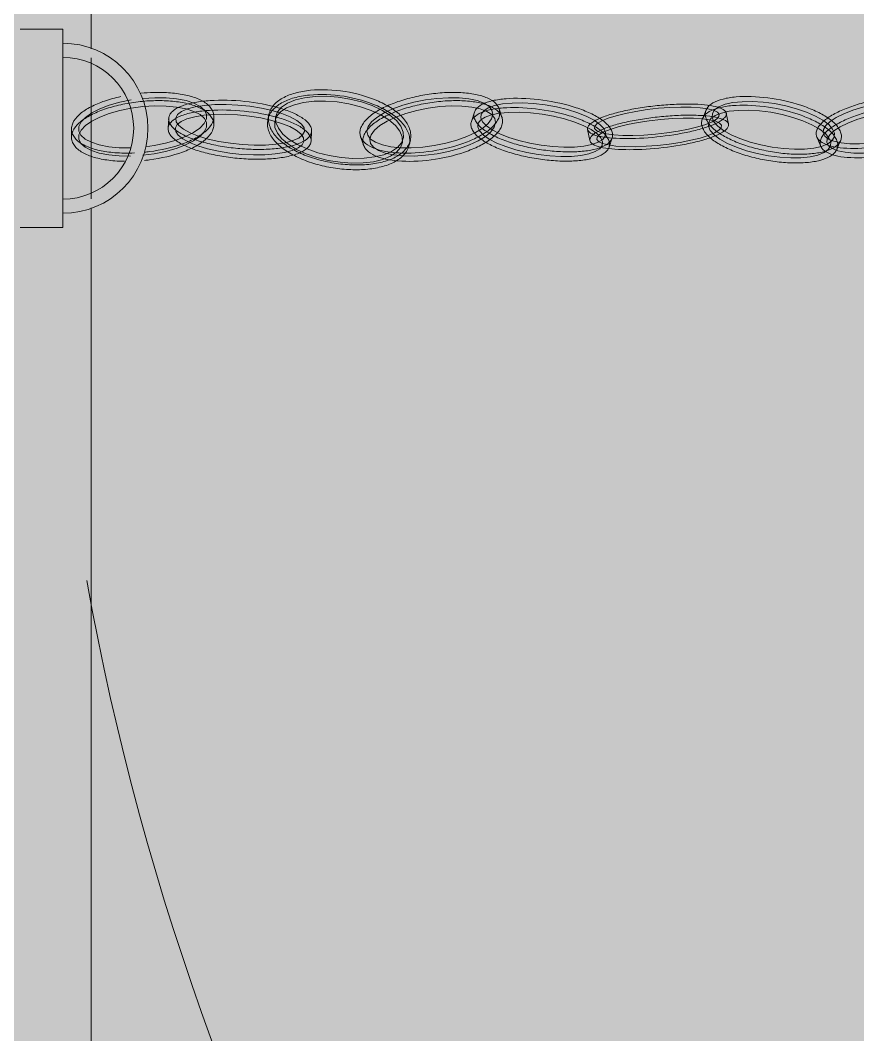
# Model space of a CAD drawing. Header units: millimetres. Extents: x 15878 to 679837, y -72324 to 391440.
# Drawn here: x 72964 to 73555, y 25088 to 25804 of the extents above; entities that cross this region are included whole.
import ezdxf

# ---------------------------------------------------------------- set-up
doc = ezdxf.new("R2010")
doc.units = ezdxf.units.MM
for name, color, linetype, lineweight in [('A-DETL-GENF', 92, 'Continuous', 5), ('A-FLOR', 192, 'Continuous', 5), ('A-GENM', 13, 'Continuous', 5)]:
    doc.layers.add(name, color=color, linetype=linetype, lineweight=lineweight)

# ---------------------------------------------------------------- blocks, each defined once
blk = doc.blocks.new('WALL MONNT D-RING - WALL MONNT D-RING-12662772-1_F')
at = {"layer": 'A-GENM', "color": 253}
for p, q in [((14.84, -1408.93), (8.71, -1406.35)), ((6.11, -1423.09), (12.74, -1420.31)), ((-2.83, -1485.38), (-10.68, -1486.94)), ((-12.83, -1501.26), (-6.71, -1503.84)), ((13.32, -1569.64), (6.79, -1567.52)), ((0.83, -1584.81), (8.67, -1583.25)), ((-7.93, -1645.26), (-13.73, -1647.26)), ((-11.31, -1664.69), (-4.78, -1666.81)), ((11.44, -1710.51), (8.06, -1709.82)), ((5.93, -1744.93), (11.72, -1742.93)), ((8.89, -1779.86), (1.98, -1779.5)), ((-9.44, -1809.67), (-6.05, -1810.37)), ((-2.49, -1848.49), (-8.28, -1848.49)), ((-6.88, -1880.32), (0.03, -1880.69)), ((0.48, -1948.87), (6.27, -1948.87)), ((-70, -1955), (-70, -1985)), ((-70, -1955), (70, -1955)), ((-67.61, -1955), (-70, -1955)), ((70, -1955), (67.61, -1955)), ((70, -1985), (70, -1955))]:
    blk.add_line(p, q, dxfattribs=at)
at = {"layer": 'A-GENM', "color": 253, "flags": 128}
for points in [[(-9.39, -1334.47), (-11.96, -1334.23), (-14.27, -1335.43), (-16.25, -1338.03), (-17.81, -1341.93), (-18.92, -1347.01), (-19.53, -1353.1), (-19.62, -1359.98), (-19.19, -1367.43), (-18.25, -1375.18), (-16.84, -1382.98), (-15, -1390.55), (-12.8, -1397.65), (-10.31, -1404.02), (-7.62, -1409.46), (-4.81, -1413.78), (-1.99, -1416.82), (0.75, -1418.5)], [(7.39, -1415.72), (4.64, -1414.04), (1.82, -1411), (-0.99, -1406.68), (-3.68, -1401.25), (-6.17, -1394.87), (-8.37, -1387.77), (-10.21, -1380.2), (-11.62, -1372.4), (-12.55, -1364.65), (-12.98, -1357.2), (-12.89, -1350.32), (-12.28, -1344.23), (-11.18, -1339.15), (-9.61, -1335.25), (-7.64, -1332.65), (-5.33, -1331.45), (-2.76, -1331.69)], [(0.75, -1418.5), (3.32, -1418.74), (5.63, -1417.54), (7.61, -1414.94), (9.17, -1411.04), (10.28, -1405.96), (10.88, -1399.87), (10.98, -1392.99), (10.55, -1385.54), (9.61, -1377.79), (8.2, -1369.99), (6.36, -1362.42), (4.16, -1355.32), (1.67, -1348.94), (-1.02, -1343.51), (-3.83, -1339.19), (-6.65, -1336.15), (-9.39, -1334.47)], [(-2.76, -1331.69), (-0.02, -1333.37), (2.8, -1336.41), (5.61, -1340.73), (8.3, -1346.16), (10.79, -1352.54), (12.99, -1359.64), (14.83, -1367.21), (16.24, -1375.01), (17.18, -1382.76), (17.61, -1390.21), (17.52, -1397.09), (16.91, -1403.18), (15.8, -1408.26), (14.24, -1412.16), (12.27, -1414.76), (9.96, -1415.96), (7.39, -1415.72)], [(-7.64, -1496.96), (-10.47, -1496.81), (-13.01, -1495.19), (-15.18, -1492.16), (-16.9, -1487.82), (-18.12, -1482.33), (-18.78, -1475.86), (-18.88, -1468.64), (-18.41, -1460.92), (-17.38, -1452.96), (-15.83, -1445.02), (-13.81, -1437.38), (-11.39, -1430.31), (-8.65, -1424.03), (-5.69, -1418.77), (-2.6, -1414.7), (0.51, -1411.96), (3.53, -1410.64)], [(9.65, -1413.23), (6.63, -1414.54), (3.52, -1417.28), (0.44, -1421.35), (-2.53, -1426.61), (-5.26, -1432.89), (-7.69, -1439.97), (-9.71, -1447.61), (-11.26, -1455.54), (-12.29, -1463.51), (-12.76, -1471.23), (-12.66, -1478.44), (-11.99, -1484.91), (-10.78, -1490.4), (-9.05, -1494.74), (-6.89, -1497.77), (-4.34, -1499.39), (-1.52, -1499.55)], [(3.53, -1410.64), (6.35, -1410.8), (8.89, -1412.42), (11.06, -1415.45), (12.78, -1419.78), (14, -1425.28), (14.67, -1431.74), (14.77, -1438.96), (14.3, -1446.68), (13.27, -1454.65), (11.72, -1462.58), (9.69, -1470.22), (7.27, -1477.3), (4.53, -1483.58), (1.57, -1488.84), (-1.52, -1492.91), (-4.62, -1495.65), (-7.64, -1496.96)], [(-1.52, -1499.55), (1.5, -1498.23), (4.61, -1495.49), (7.69, -1491.42), (10.66, -1486.16), (13.4, -1479.88), (15.82, -1472.8), (17.84, -1465.17), (19.39, -1457.23), (20.42, -1449.27), (20.89, -1441.55), (20.79, -1434.33), (20.12, -1427.86), (18.91, -1422.37), (17.19, -1418.03), (15.02, -1415), (12.48, -1413.38), (9.65, -1413.23)], [(-8.26, -1492.11), (-9.95, -1491.91), (-11.47, -1493.21), (-12.76, -1495.96), (-13.79, -1500.07), (-14.52, -1505.4), (-14.92, -1511.77), (-14.98, -1518.95), (-14.7, -1526.72), (-14.08, -1534.79), (-13.15, -1542.9), (-11.95, -1550.78), (-10.5, -1558.14), (-8.86, -1564.75), (-7.09, -1570.38), (-5.25, -1574.82), (-3.4, -1577.95), (-1.59, -1579.64)], [(-1.59, -1579.64), (0.1, -1579.84), (1.61, -1578.54), (2.91, -1575.79), (3.94, -1571.68), (4.67, -1566.35), (5.07, -1559.98), (5.12, -1552.8), (4.84, -1545.03), (4.23, -1536.96), (3.3, -1528.85), (2.09, -1520.97), (0.65, -1513.61), (-0.99, -1507), (-2.76, -1501.37), (-4.6, -1496.93), (-6.46, -1493.8), (-8.26, -1492.11)], [(6.25, -1578.08), (4.45, -1576.39), (2.59, -1573.26), (0.75, -1568.81), (-1.02, -1563.19), (-2.66, -1556.58), (-4.1, -1549.22), (-5.31, -1541.34), (-6.24, -1533.23), (-6.85, -1525.16), (-7.13, -1517.39), (-7.07, -1510.21), (-6.67, -1503.84), (-5.95, -1498.51), (-4.92, -1494.4), (-3.62, -1491.65), (-2.11, -1490.35), (-0.42, -1490.55)], [(-0.42, -1490.55), (1.39, -1492.24), (3.24, -1495.37), (5.09, -1499.81), (6.86, -1505.44), (8.49, -1512.05), (9.94, -1519.41), (11.14, -1527.28), (12.07, -1535.4), (12.69, -1543.47), (12.97, -1551.24), (12.91, -1558.42), (12.51, -1564.79), (11.78, -1570.12), (10.76, -1574.23), (9.46, -1576.98), (7.94, -1578.28), (6.25, -1578.08)], [(-7.44, -1660.07), (-10.07, -1659.82), (-12.42, -1658.08), (-14.44, -1654.91), (-16.03, -1650.42), (-17.16, -1644.76), (-17.78, -1638.12), (-17.87, -1630.74), (-17.44, -1622.85), (-16.48, -1614.74), (-15.04, -1606.67), (-13.17, -1598.92), (-10.92, -1591.76), (-8.38, -1585.43), (-5.63, -1580.14), (-2.76, -1576.08), (0.12, -1573.38), (2.92, -1572.13)], [(9.45, -1574.26), (6.65, -1575.5), (3.77, -1578.2), (0.91, -1582.27), (-1.84, -1587.56), (-4.38, -1593.89), (-6.63, -1601.05), (-8.51, -1608.8), (-9.95, -1616.86), (-10.9, -1624.98), (-11.34, -1632.86), (-11.25, -1640.25), (-10.63, -1646.89), (-9.5, -1652.55), (-7.9, -1657.04), (-5.89, -1660.21), (-3.53, -1661.95), (-0.91, -1662.2)], [(2.92, -1572.13), (5.54, -1572.38), (7.9, -1574.12), (9.91, -1577.29), (11.51, -1581.79), (12.64, -1587.45), (13.26, -1594.08), (13.35, -1601.47), (12.91, -1609.35), (11.95, -1617.47), (10.51, -1625.54), (8.64, -1633.28), (6.39, -1640.44), (3.85, -1646.78), (1.1, -1652.06), (-1.76, -1656.13), (-4.64, -1658.83), (-7.44, -1660.07)], [(-0.91, -1662.2), (1.89, -1660.95), (4.77, -1658.25), (7.64, -1654.19), (10.39, -1648.9), (12.93, -1642.57), (15.17, -1635.41), (17.05, -1627.66), (18.49, -1619.59), (19.44, -1611.48), (19.88, -1603.59), (19.79, -1596.21), (19.17, -1589.57), (18.04, -1583.91), (16.44, -1579.42), (14.43, -1576.25), (12.07, -1574.51), (9.45, -1574.26)], [(-9.77, -1651.67), (-12.74, -1652.25), (-15.41, -1654.33), (-17.69, -1657.83), (-19.5, -1662.63), (-20.78, -1668.58), (-21.48, -1675.45), (-21.59, -1683.04), (-21.09, -1691.06), (-20.01, -1699.26), (-18.38, -1707.35), (-16.25, -1715.06), (-13.71, -1722.12), (-10.83, -1728.3), (-7.71, -1733.37), (-4.47, -1737.18), (-1.21, -1739.59), (1.97, -1740.52)], [(7.76, -1738.52), (4.59, -1737.59), (1.32, -1735.18), (-1.92, -1731.37), (-5.03, -1726.3), (-7.91, -1720.12), (-10.46, -1713.06), (-12.58, -1705.35), (-14.21, -1697.26), (-15.3, -1689.06), (-15.79, -1681.04), (-15.69, -1673.45), (-14.98, -1666.57), (-13.71, -1660.63), (-11.9, -1655.83), (-9.62, -1652.33), (-6.95, -1650.25), (-3.97, -1649.67)], [(1.97, -1740.52), (4.94, -1739.94), (7.61, -1737.86), (9.89, -1734.36), (11.7, -1729.56), (12.98, -1723.61), (13.68, -1716.73), (13.79, -1709.15), (13.29, -1701.13), (12.21, -1692.93), (10.57, -1684.84), (8.45, -1677.13), (5.91, -1670.07), (3.03, -1663.89), (-0.09, -1658.82), (-3.33, -1655.01), (-6.6, -1652.6), (-9.77, -1651.67)], [(-3.97, -1649.67), (-0.8, -1650.6), (2.46, -1653.01), (5.71, -1656.82), (8.82, -1661.89), (11.7, -1668.07), (14.24, -1675.13), (16.37, -1682.84), (18, -1690.93), (19.08, -1699.13), (19.58, -1707.15), (19.47, -1714.73), (18.77, -1721.61), (17.49, -1727.56), (15.68, -1732.36), (13.4, -1735.86), (10.73, -1737.94), (7.76, -1738.52)], [(-7.96, -1804.86), (-11.64, -1803.51), (-14.95, -1800.67), (-17.77, -1796.44), (-20.02, -1790.95), (-21.6, -1784.41), (-22.47, -1777.02), (-22.6, -1769.05), (-21.99, -1760.76), (-20.64, -1752.43), (-18.62, -1744.36), (-15.99, -1736.8), (-12.84, -1730.03), (-9.27, -1724.27), (-5.41, -1719.72), (-1.39, -1716.54), (2.65, -1714.82), (6.58, -1714.63)], [(9.97, -1715.33), (6.04, -1715.51), (1.99, -1717.23), (-2.03, -1720.42), (-5.89, -1724.97), (-9.45, -1730.73), (-12.61, -1737.5), (-15.24, -1745.05), (-17.26, -1753.13), (-18.6, -1761.45), (-19.22, -1769.74), (-19.09, -1777.72), (-18.21, -1785.1), (-16.63, -1791.65), (-14.39, -1797.13), (-11.56, -1801.36), (-8.25, -1804.2), (-4.57, -1805.55)], [(6.58, -1714.63), (10.26, -1715.98), (13.57, -1718.82), (16.4, -1723.06), (18.64, -1728.54), (20.22, -1735.09), (21.09, -1742.47), (21.22, -1750.45), (20.61, -1758.74), (19.27, -1767.06), (17.25, -1775.14), (14.61, -1782.69), (11.46, -1789.46), (7.89, -1795.22), (4.04, -1799.77), (0.02, -1802.96), (-4.03, -1804.67), (-7.96, -1804.86)], [(-4.57, -1805.55), (-0.64, -1805.37), (3.4, -1803.65), (7.42, -1800.46), (11.28, -1795.91), (14.85, -1790.16), (18, -1783.38), (20.63, -1775.83), (22.65, -1767.76), (23.99, -1759.43), (24.61, -1751.14), (24.48, -1743.17), (23.61, -1735.78), (22.02, -1729.24), (19.78, -1723.75), (16.96, -1719.52), (13.65, -1716.68), (9.97, -1715.33)], [(2.31, -1784.57), (-0.27, -1784.85), (-2.91, -1786.66), (-5.54, -1789.94), (-8.07, -1794.59), (-10.4, -1800.44), (-12.46, -1807.3), (-14.19, -1814.92), (-15.51, -1823.05), (-16.39, -1831.42), (-16.79, -1839.74), (-16.7, -1847.72), (-16.13, -1855.1), (-15.1, -1861.61), (-13.63, -1867.05), (-11.78, -1871.23), (-9.62, -1873.99), (-7.21, -1875.26)], [(-0.3, -1875.62), (-2.71, -1874.36), (-4.87, -1871.59), (-6.72, -1867.42), (-8.19, -1861.98), (-9.22, -1855.46), (-9.8, -1848.08), (-9.88, -1840.1), (-9.48, -1831.79), (-8.6, -1823.42), (-7.28, -1815.28), (-5.55, -1807.66), (-3.49, -1800.81), (-1.16, -1794.96), (1.37, -1790.31), (4, -1787.02), (6.64, -1785.21), (9.22, -1784.93)], [(-7.21, -1875.26), (-4.64, -1874.98), (-1.99, -1873.17), (0.64, -1869.88), (3.17, -1865.23), (5.5, -1859.38), (7.56, -1852.53), (9.29, -1844.91), (10.61, -1836.77), (11.49, -1828.4), (11.89, -1820.09), (11.8, -1812.1), (11.23, -1804.73), (10.2, -1798.21), (8.73, -1792.77), (6.88, -1788.6), (4.72, -1785.83), (2.31, -1784.57)], [(9.22, -1784.93), (11.62, -1786.2), (13.79, -1788.96), (15.64, -1793.14), (17.11, -1798.57), (18.14, -1805.09), (18.71, -1812.47), (18.8, -1820.45), (18.39, -1828.77), (17.52, -1837.13), (16.19, -1845.27), (14.47, -1852.89), (12.41, -1859.75), (10.08, -1865.6), (7.55, -1870.24), (4.92, -1873.53), (2.27, -1875.34), (-0.3, -1875.62)], [(-9.77, -1853.66), (-12.74, -1855.16), (-15.41, -1858.13), (-17.69, -1862.48), (-19.5, -1868.07), (-20.78, -1874.7), (-21.48, -1882.15), (-21.59, -1890.16), (-21.09, -1898.46)], [(7.76, -1943.69), (4.59, -1943.65), (1.32, -1942.08), (-1.92, -1939.03), (-5.03, -1934.61), (-7.91, -1928.96), (-10.46, -1922.28), (-12.58, -1914.8), (-14.21, -1906.76), (-15.3, -1898.46), (-15.79, -1890.16), (-15.69, -1882.15), (-14.98, -1874.7), (-13.71, -1868.07), (-11.9, -1862.48), (-9.62, -1858.13), (-6.95, -1855.16), (-3.97, -1853.66)], [(13.06, -1896.71), (12.21, -1890.59), (10.57, -1882.56), (8.45, -1875.08), (5.91, -1868.4), (3.03, -1862.75), (-0.09, -1858.33), (-3.33, -1855.28), (-6.6, -1853.7), (-9.77, -1853.66)], [(-3.97, -1853.66), (-0.8, -1853.7), (2.46, -1855.28), (5.71, -1858.33), (8.82, -1862.75), (11.7, -1868.4), (14.24, -1875.08), (16.37, -1882.56), (18, -1890.59), (19.04, -1898.49)], [(-20.01, -1906.76), (-18.38, -1914.8), (-16.25, -1922.28), (-13.71, -1928.96), (-10.83, -1934.61), (-7.71, -1939.03), (-4.47, -1942.08), (-1.21, -1943.65), (1.97, -1943.69)], [(1.97, -1943.69), (4.94, -1942.2), (7.61, -1939.23), (9.89, -1934.87), (11.7, -1929.28), (12.98, -1922.65), (13.68, -1915.21), (13.79, -1907.2)], [(19.58, -1907.2), (19.47, -1915.21), (18.77, -1922.65), (17.49, -1929.28), (15.68, -1934.87), (13.4, -1939.23), (10.73, -1942.2), (7.76, -1943.69)]]:
    blk.add_lwpolyline(points, dxfattribs=at)
at = {"layer": 'A-GENM', "color": 253}
for centre, radius, start, end in [((-18.18, -60), 1908.18, 280.17996, 358.97723), ((0, -1955), 60, 0, 180), ((0, -1955), 50, 0, 180)]:
    blk.add_arc(centre, radius, start, end, dxfattribs=at)
for points, knots in [([(1.31, -1423.09), (0.4, -1422.77), (-1.45, -1421.76), (-5.1, -1418.54), (-9.3, -1412.74), (-13.65, -1403.8), (-17.33, -1393.33), (-20.19, -1381.87), (-22.12, -1370.08), (-22.99, -1358.67), (-22.76, -1348.32), (-21.4, -1339.66), (-18.9, -1333.19), (-15.8, -1330.01), (-12.63, -1329.25), (-10.86, -1329.55), (-9.95, -1329.88)], [3.141593, 3.141593, 3.141593, 3.141593, 3.272492, 3.403392, 3.665191, 3.926991, 4.18879, 4.45059, 4.712389, 4.974188, 5.235988, 5.497787, 5.759587, 6.021386, 6.152286, 6.283185, 6.283185, 6.283185, 6.283185]), ([(-3.32, -1327.1), (-4.22, -1326.77), (-5.99, -1326.47), (-9.16, -1327.23), (-12.27, -1330.41), (-14.77, -1336.88), (-16.13, -1345.54), (-16.36, -1355.89), (-15.49, -1367.3), (-13.56, -1379.09), (-10.69, -1390.55), (-7.02, -1401.02), (-2.66, -1409.96), (1.53, -1415.76), (5.18, -1418.98), (7.03, -1419.99), (7.94, -1420.31)], [-6.283185, -6.283185, -6.283185, -6.283185, -6.152286, -6.021386, -5.759587, -5.497787, -5.235988, -4.974188, -4.712389, -4.45059, -4.18879, -3.926991, -3.665191, -3.403392, -3.272492, -3.141593, -3.141593, -3.141593, -3.141593]), ([(-9.95, -1329.88), (-9.04, -1330.2), (-7.19, -1331.21), (-3.54, -1334.43), (0.66, -1340.23), (5.01, -1349.17), (9.91, -1363.13), (14.01, -1383.08), (14.58, -1401.76), (12.76, -1413.31), (10.26, -1419.78), (7.16, -1422.96), (3.99, -1423.72), (2.22, -1423.42), (1.31, -1423.09)], [0, 0, 0, 0, 0.1309, 0.261799, 0.523599, 0.785398, 1.047198, 1.570796, 2.094395, 2.356194, 2.617994, 2.879793, 3.010693, 3.141593, 3.141593, 3.141593, 3.141593]), ([(7.94, -1420.31), (8.85, -1420.64), (10.62, -1420.94), (13.79, -1420.18), (16.9, -1417), (19.39, -1410.53), (21.21, -1398.98), (20.64, -1380.3), (16.54, -1360.35), (11.64, -1346.39), (7.29, -1337.45), (3.1, -1331.65), (-0.56, -1328.43), (-2.41, -1327.42), (-3.32, -1327.1)], [-3.141593, -3.141593, -3.141593, -3.141593, -3.010693, -2.879793, -2.617994, -2.356194, -2.094395, -1.570796, -1.047198, -0.785398, -0.523599, -0.261799, -0.1309, 0, 0, 0, 0]), ([(4.14, -1405.92), (3.14, -1406.12), (1.1, -1406.87), (-2.92, -1409.66), (-7.53, -1415.07), (-12.32, -1423.73), (-17.71, -1437.57), (-22.22, -1457.8), (-22.85, -1477.26), (-20.85, -1489.63), (-18.1, -1496.8), (-14.68, -1500.61), (-11.2, -1501.92), (-9.25, -1501.88), (-8.25, -1501.68)], [0, 0, 0, 0, 0.1309, 0.261799, 0.523599, 0.785398, 1.047198, 1.570796, 2.094395, 2.356194, 2.617994, 2.879793, 3.010693, 3.141593, 3.141593, 3.141593, 3.141593]), ([(-2.13, -1504.27), (-3.13, -1504.47), (-5.07, -1504.5), (-8.56, -1503.2), (-11.98, -1499.38), (-14.72, -1492.21), (-16.72, -1479.84), (-16.1, -1460.38), (-11.59, -1440.15), (-6.2, -1426.32), (-1.41, -1417.65), (3.2, -1412.25), (7.22, -1409.46), (9.26, -1408.7), (10.26, -1408.51)], [-3.141593, -3.141593, -3.141593, -3.141593, -3.010693, -2.879793, -2.617994, -2.356194, -2.094395, -1.570796, -1.047198, -0.785398, -0.523599, -0.261799, -0.1309, 0, 0, 0, 0]), ([(-8.25, -1501.68), (-7.25, -1501.49), (-5.21, -1500.73), (-1.19, -1497.94), (3.42, -1492.54), (8.21, -1483.87), (12.25, -1473.49), (15.4, -1461.96), (17.52, -1449.92), (18.49, -1438.12), (18.23, -1427.26), (16.73, -1417.98), (13.99, -1410.81), (10.57, -1406.99), (7.08, -1405.69), (5.13, -1405.72), (4.14, -1405.92)], [3.141593, 3.141593, 3.141593, 3.141593, 3.272492, 3.403392, 3.665191, 3.926991, 4.18879, 4.45059, 4.712389, 4.974188, 5.235988, 5.497787, 5.759587, 6.021386, 6.152286, 6.283185, 6.283185, 6.283185, 6.283185]), ([(10.26, -1408.51), (11.26, -1408.31), (13.2, -1408.27), (16.69, -1409.58), (20.11, -1413.39), (22.85, -1420.56), (24.35, -1429.84), (24.61, -1440.71), (23.65, -1452.51), (21.53, -1464.54), (18.37, -1476.08), (14.33, -1486.46), (9.54, -1495.12), (4.93, -1500.53), (0.91, -1503.32), (-1.13, -1504.07), (-2.13, -1504.27)], [-6.283185, -6.283185, -6.283185, -6.283185, -6.152286, -6.021386, -5.759587, -5.497787, -5.235988, -4.974188, -4.712389, -4.45059, -4.18879, -3.926991, -3.665191, -3.403392, -3.272492, -3.141593, -3.141593, -3.141593, -3.141593]), ([(-1.23, -1584.42), (-1.82, -1584.1), (-3.04, -1583.09), (-5.44, -1579.81), (-8.2, -1573.83), (-11.06, -1564.59), (-13.47, -1553.72), (-15.36, -1541.82), (-16.62, -1529.55), (-17.2, -1517.65), (-17.05, -1506.84), (-16.15, -1497.77), (-14.51, -1490.96), (-12.47, -1487.58), (-10.39, -1486.72), (-9.22, -1487), (-8.63, -1487.33)], [3.141593, 3.141593, 3.141593, 3.141593, 3.272492, 3.403392, 3.665191, 3.926991, 4.18879, 4.45059, 4.712389, 4.974188, 5.235988, 5.497787, 5.759587, 6.021386, 6.152286, 6.283185, 6.283185, 6.283185, 6.283185]), ([(-0.78, -1485.77), (-1.38, -1485.44), (-2.54, -1485.16), (-4.62, -1486.02), (-6.67, -1489.4), (-8.31, -1496.21), (-9.2, -1505.28), (-9.35, -1516.09), (-8.78, -1527.99), (-7.51, -1540.25), (-5.63, -1552.16), (-3.21, -1563.03), (-0.35, -1572.27), (2.4, -1578.25), (4.8, -1581.53), (6.02, -1582.54), (6.62, -1582.86)], [-6.283185, -6.283185, -6.283185, -6.283185, -6.152286, -6.021386, -5.759587, -5.497787, -5.235988, -4.974188, -4.712389, -4.45059, -4.18879, -3.926991, -3.665191, -3.403392, -3.272492, -3.141593, -3.141593, -3.141593, -3.141593]), ([(-8.63, -1487.33), (-8.03, -1487.65), (-6.81, -1488.66), (-4.41, -1491.94), (-1.66, -1497.92), (1.2, -1507.16), (4.42, -1521.64), (7.12, -1542.39), (7.49, -1561.89), (6.3, -1573.98), (4.66, -1580.79), (2.61, -1584.17), (0.53, -1585.03), (-0.63, -1584.75), (-1.23, -1584.42)], [0, 0, 0, 0, 0.1309, 0.261799, 0.523599, 0.785398, 1.047198, 1.570796, 2.094395, 2.356194, 2.617994, 2.879793, 3.010693, 3.141593, 3.141593, 3.141593, 3.141593]), ([(6.62, -1582.86), (7.21, -1583.19), (8.38, -1583.47), (10.46, -1582.61), (12.5, -1579.23), (14.14, -1572.42), (15.34, -1560.33), (14.96, -1540.83), (12.27, -1520.08), (9.05, -1505.6), (6.19, -1496.36), (3.43, -1490.38), (1.03, -1487.1), (-0.19, -1486.09), (-0.78, -1485.77)], [-3.141593, -3.141593, -3.141593, -3.141593, -3.010693, -2.879793, -2.617994, -2.356194, -2.094395, -1.570796, -1.047198, -0.785398, -0.523599, -0.261799, -0.1309, 0, 0, 0, 0]), ([(3.48, -1567.32), (2.56, -1567.49), (0.66, -1568.19), (-3.06, -1570.92), (-7.34, -1576.3), (-11.79, -1585), (-16.79, -1598.98), (-20.97, -1619.53), (-21.55, -1639.42), (-19.69, -1652.14), (-17.15, -1659.57), (-13.98, -1663.58), (-10.74, -1665.03), (-8.93, -1665.05), (-8.01, -1664.89)], [0, 0, 0, 0, 0.1309, 0.261799, 0.523599, 0.785398, 1.047198, 1.570796, 2.094395, 2.356194, 2.617994, 2.879793, 3.010693, 3.141593, 3.141593, 3.141593, 3.141593]), ([(-8.01, -1664.89), (-7.08, -1664.72), (-5.19, -1664.01), (-1.46, -1661.29), (2.82, -1655.91), (7.26, -1647.2), (11.01, -1636.71), (13.94, -1625.01), (15.9, -1612.77), (16.8, -1600.73), (16.56, -1589.61), (15.17, -1580.06), (12.62, -1572.64), (9.45, -1568.62), (6.22, -1567.18), (4.41, -1567.15), (3.48, -1567.32)], [3.141593, 3.141593, 3.141593, 3.141593, 3.272492, 3.403392, 3.665191, 3.926991, 4.18879, 4.45059, 4.712389, 4.974188, 5.235988, 5.497787, 5.759587, 6.021386, 6.152286, 6.283185, 6.283185, 6.283185, 6.283185]), ([(-1.47, -1667.01), (-2.4, -1667.18), (-4.21, -1667.15), (-7.44, -1665.71), (-10.61, -1661.69), (-13.16, -1654.27), (-15.02, -1641.54), (-14.44, -1621.66), (-10.25, -1601.11), (-5.25, -1587.13), (-0.81, -1578.42), (3.47, -1573.04), (7.2, -1570.32), (9.09, -1569.62), (10.02, -1569.45)], [-3.141593, -3.141593, -3.141593, -3.141593, -3.010693, -2.879793, -2.617994, -2.356194, -2.094395, -1.570796, -1.047198, -0.785398, -0.523599, -0.261799, -0.1309, 0, 0, 0, 0]), ([(10.02, -1569.45), (10.94, -1569.28), (12.75, -1569.3), (15.98, -1570.75), (19.16, -1574.76), (21.7, -1582.19), (23.09, -1591.74), (23.33, -1602.86), (22.44, -1614.9), (20.47, -1627.14), (17.54, -1638.84), (13.8, -1649.33), (9.35, -1658.03), (5.07, -1663.41), (1.34, -1666.14), (-0.55, -1666.84), (-1.47, -1667.01)], [-6.283185, -6.283185, -6.283185, -6.283185, -6.152286, -6.021386, -5.759587, -5.497787, -5.235988, -4.974188, -4.712389, -4.45059, -4.18879, -3.926991, -3.665191, -3.403392, -3.272492, -3.141593, -3.141593, -3.141593, -3.141593]), ([(-4.62, -1644.81), (-5.66, -1644.75), (-7.71, -1645), (-11.38, -1646.89), (-14.97, -1651.4), (-17.85, -1659.32), (-19.43, -1669.28), (-19.7, -1680.71), (-18.69, -1692.94), (-16.46, -1705.24), (-13.14, -1716.87), (-8.9, -1727.16), (-3.86, -1735.53), (0.99, -1740.51), (5.21, -1742.84), (7.35, -1743.32), (8.4, -1743.38)], [-6.283185, -6.283185, -6.283185, -6.283185, -6.152286, -6.021386, -5.759587, -5.497787, -5.235988, -4.974188, -4.712389, -4.45059, -4.18879, -3.926991, -3.665191, -3.403392, -3.272492, -3.141593, -3.141593, -3.141593, -3.141593]), ([(8.4, -1743.38), (9.45, -1743.44), (11.5, -1743.19), (15.16, -1741.3), (18.76, -1736.79), (21.64, -1728.86), (23.74, -1715.59), (23.09, -1695.28), (18.35, -1674.74), (12.68, -1661.03), (7.65, -1652.66), (2.8, -1647.68), (-1.42, -1645.35), (-3.57, -1644.87), (-4.62, -1644.81)], [-3.141593, -3.141593, -3.141593, -3.141593, -3.010693, -2.879793, -2.617994, -2.356194, -2.094395, -1.570796, -1.047198, -0.785398, -0.523599, -0.261799, -0.1309, 0, 0, 0, 0]), ([(2.61, -1745.38), (1.56, -1745.32), (-0.59, -1744.84), (-4.81, -1742.51), (-9.65, -1737.53), (-14.69, -1729.16), (-18.94, -1718.87), (-22.25, -1707.24), (-24.48, -1694.94), (-25.49, -1682.71), (-25.22, -1671.28), (-23.65, -1661.32), (-20.77, -1653.4), (-17.17, -1648.89), (-13.51, -1647), (-11.46, -1646.75), (-10.41, -1646.81)], [3.141593, 3.141593, 3.141593, 3.141593, 3.272492, 3.403392, 3.665191, 3.926991, 4.18879, 4.45059, 4.712389, 4.974188, 5.235988, 5.497787, 5.759587, 6.021386, 6.152286, 6.283185, 6.283185, 6.283185, 6.283185]), ([(-10.41, -1646.81), (-9.36, -1646.87), (-7.22, -1647.35), (-2.99, -1649.68), (1.85, -1654.66), (6.89, -1663.03), (12.55, -1676.74), (17.29, -1697.28), (17.95, -1717.59), (15.85, -1730.86), (12.96, -1738.79), (9.37, -1743.3), (5.7, -1745.19), (3.66, -1745.44), (2.61, -1745.38)], [0, 0, 0, 0, 0.1309, 0.261799, 0.523599, 0.785398, 1.047198, 1.570796, 2.094395, 2.356194, 2.617994, 2.879793, 3.010693, 3.141593, 3.141593, 3.141593, 3.141593]), ([(7.38, -1709.7), (6.08, -1709.5), (3.42, -1709.48), (-1.81, -1710.87), (-7.82, -1714.89), (-14.06, -1722.41), (-21.08, -1735.38), (-26.95, -1755.73), (-27.76, -1776.86), (-25.16, -1791.3), (-21.58, -1800.32), (-17.13, -1805.94), (-12.59, -1808.83), (-10.05, -1809.6), (-8.75, -1809.8)], [0, 0, 0, 0, 0.1309, 0.261799, 0.523599, 0.785398, 1.047198, 1.570796, 2.094395, 2.356194, 2.617994, 2.879793, 3.010693, 3.141593, 3.141593, 3.141593, 3.141593]), ([(-5.37, -1810.49), (-6.67, -1810.29), (-9.2, -1809.52), (-13.74, -1806.63), (-18.2, -1801.02), (-21.77, -1791.99), (-24.37, -1777.56), (-23.56, -1756.43), (-17.69, -1736.07), (-10.67, -1723.11), (-4.43, -1715.58), (1.57, -1711.56), (6.8, -1710.17), (9.46, -1710.19), (10.76, -1710.39)], [-3.141593, -3.141593, -3.141593, -3.141593, -3.010693, -2.879793, -2.617994, -2.356194, -2.094395, -1.570796, -1.047198, -0.785398, -0.523599, -0.261799, -0.1309, 0, 0, 0, 0]), ([(-8.75, -1809.8), (-7.45, -1809.99), (-4.8, -1810.02), (0.43, -1808.62), (6.44, -1804.61), (12.68, -1797.08), (17.94, -1787.35), (22.05, -1775.99), (24.81, -1763.65), (26.06, -1751.07), (25.73, -1739.03), (23.78, -1728.2), (20.21, -1719.17), (15.75, -1713.56), (11.21, -1710.67), (8.67, -1709.9), (7.38, -1709.7)], [3.141593, 3.141593, 3.141593, 3.141593, 3.272492, 3.403392, 3.665191, 3.926991, 4.18879, 4.45059, 4.712389, 4.974188, 5.235988, 5.497787, 5.759587, 6.021386, 6.152286, 6.283185, 6.283185, 6.283185, 6.283185]), ([(10.76, -1710.39), (12.06, -1710.59), (14.6, -1711.36), (19.14, -1714.25), (23.59, -1719.87), (27.16, -1728.89), (29.11, -1739.72), (29.45, -1751.77), (28.19, -1764.34), (25.43, -1776.68), (21.33, -1788.05), (16.06, -1797.77), (9.83, -1805.3), (3.82, -1809.32), (-1.41, -1810.71), (-4.07, -1810.69), (-5.37, -1810.49)], [-6.283185, -6.283185, -6.283185, -6.283185, -6.152286, -6.021386, -5.759587, -5.497787, -5.235988, -4.974188, -4.712389, -4.45059, -4.18879, -3.926991, -3.665191, -3.403392, -3.272492, -3.141593, -3.141593, -3.141593, -3.141593]), ([(-7.73, -1880.22), (-8.58, -1880.05), (-10.24, -1879.34), (-13.21, -1876.55), (-16.12, -1871.03), (-18.46, -1862.08), (-20.16, -1847.68), (-19.63, -1826.51), (-15.79, -1805.99), (-11.2, -1792.84), (-7.11, -1785.16), (-3.18, -1780.99), (0.24, -1779.48), (1.98, -1779.44), (2.83, -1779.61)], [-3.141593, -3.141593, -3.141593, -3.141593, -3.010693, -2.879793, -2.617994, -2.356194, -2.094395, -1.570796, -1.047198, -0.785398, -0.523599, -0.261799, -0.1309, 0, 0, 0, 0]), ([(9.74, -1779.97), (8.89, -1779.8), (7.15, -1779.84), (3.72, -1781.36), (-0.21, -1785.52), (-4.29, -1793.21), (-8.88, -1806.35), (-12.72, -1826.87), (-13.26, -1848.05), (-11.55, -1862.44), (-9.21, -1871.39), (-6.3, -1876.92), (-3.33, -1879.7), (-1.67, -1880.41), (-0.82, -1880.58)], [0, 0, 0, 0, 0.1309, 0.261799, 0.523599, 0.785398, 1.047198, 1.570796, 2.094395, 2.356194, 2.617994, 2.879793, 3.010693, 3.141593, 3.141593, 3.141593, 3.141593]), ([(2.83, -1779.61), (3.68, -1779.77), (5.34, -1780.49), (8.31, -1783.27), (11.22, -1788.79), (13.56, -1797.75), (14.84, -1808.55), (15.06, -1820.6), (14.23, -1833.22), (12.43, -1845.64), (9.74, -1857.12), (6.3, -1866.98), (2.21, -1874.67), (-1.72, -1878.83), (-5.14, -1880.35), (-6.88, -1880.39), (-7.73, -1880.22)], [-6.283185, -6.283185, -6.283185, -6.283185, -6.152286, -6.021386, -5.759587, -5.497787, -5.235988, -4.974188, -4.712389, -4.45059, -4.18879, -3.926991, -3.665191, -3.403392, -3.272492, -3.141593, -3.141593, -3.141593, -3.141593]), ([(-0.82, -1880.58), (0.03, -1880.75), (1.77, -1880.71), (5.19, -1879.19), (9.12, -1875.03), (13.21, -1867.35), (16.65, -1857.49), (19.34, -1846.01), (21.14, -1833.58), (21.96, -1820.96), (21.75, -1808.91), (20.47, -1798.11), (18.13, -1789.16), (15.22, -1783.64), (12.25, -1780.85), (10.59, -1780.14), (9.74, -1779.97)], [3.141593, 3.141593, 3.141593, 3.141593, 3.272492, 3.403392, 3.665191, 3.926991, 4.18879, 4.45059, 4.712389, 4.974188, 5.235988, 5.497787, 5.759587, 6.021386, 6.152286, 6.283185, 6.283185, 6.283185, 6.283185]), ([(-24.69, -1899.93), (-24.99, -1896.96), (-25.47, -1889.81), (-25.22, -1878.86), (-23.65, -1867.92), (-20.77, -1858.73), (-17.17, -1852.92), (-13.51, -1849.86), (-11.46, -1848.99), (-10.41, -1848.74)], [4.787189, 4.787189, 4.787189, 4.787189, 4.974188, 5.235988, 5.497787, 5.759587, 6.021386, 6.152286, 6.283185, 6.283185, 6.283185, 6.283185]), ([(-4.62, -1848.74), (-5.66, -1848.99), (-7.71, -1849.86), (-11.38, -1852.92), (-14.97, -1858.73), (-17.85, -1867.92), (-19.43, -1878.86), (-19.7, -1890.97), (-18.69, -1903.54), (-16.46, -1915.83), (-13.14, -1927.08), (-8.9, -1936.65), (-3.86, -1943.97), (0.99, -1947.78), (5.21, -1948.99), (7.35, -1948.87), (8.4, -1948.62)], [-6.283185, -6.283185, -6.283185, -6.283185, -6.152286, -6.021386, -5.759587, -5.497787, -5.235988, -4.974188, -4.712389, -4.45059, -4.18879, -3.926991, -3.665191, -3.403392, -3.272492, -3.141593, -3.141593, -3.141593, -3.141593]), ([(-10.41, -1848.74), (-9.36, -1848.49), (-7.22, -1848.37), (-2.99, -1849.57), (1.85, -1853.38), (6.89, -1860.71), (12.55, -1873.46), (15.67, -1886.74), (16.77, -1896.23), (16.89, -1897.42)], [0, 0, 0, 0, 0.1309, 0.261799, 0.523599, 0.785398, 1.047198, 1.570796, 1.645596, 1.645596, 1.645596, 1.645596]), ([(22.68, -1897.42), (22.56, -1896.23), (21.46, -1886.74), (18.35, -1873.46), (12.68, -1860.71), (7.65, -1853.38), (2.8, -1849.57), (-1.42, -1848.37), (-3.57, -1848.49), (-4.62, -1848.74)], [-1.645596, -1.645596, -1.645596, -1.645596, -1.570796, -1.047198, -0.785398, -0.523599, -0.261799, -0.1309, 0, 0, 0, 0]), ([(17.41, -1904.54), (17.62, -1909.26), (17.5, -1917.98), (15.85, -1929.44), (12.96, -1938.63), (9.37, -1944.44), (5.7, -1947.5), (3.66, -1948.37), (2.61, -1948.62)], [1.795196, 1.795196, 1.795196, 1.795196, 2.094395, 2.356194, 2.617994, 2.879793, 3.010693, 3.141593, 3.141593, 3.141593, 3.141593]), ([(2.61, -1948.62), (1.56, -1948.87), (-0.59, -1948.99), (-4.81, -1947.78), (-9.65, -1943.97), (-14.69, -1936.65), (-18.94, -1927.08), (-21.31, -1919.04), (-22.33, -1914.53), (-22.46, -1913.96)], [3.141593, 3.141593, 3.141593, 3.141593, 3.272492, 3.403392, 3.665191, 3.926991, 4.18879, 4.45059, 4.48799, 4.48799, 4.48799, 4.48799]), ([(8.4, -1948.62), (9.45, -1948.37), (11.5, -1947.5), (15.16, -1944.44), (18.76, -1938.63), (21.64, -1929.44), (22.99, -1920.06), (23.28, -1913.85), (23.31, -1911.54)], [-3.141593, -3.141593, -3.141593, -3.141593, -3.010693, -2.879793, -2.617994, -2.356194, -2.094395, -1.944795, -1.944795, -1.944795, -1.944795])]:
    blk.add_open_spline(points, degree=3, knots=knots, dxfattribs=at)

msp = doc.modelspace()

# ---------------------------------------------------------------- hatches: boundary and pattern name
at = {"layer": 'A-DETL-GENF', "transparency": 33554585}
h = msp.add_hatch(color=253, dxfattribs=at)
h.paths.add_polyline_path([(46321.95, 8157.49), (49101.79, 8157.49), (49101.79, 9357.49), (49901.79, 9357.49), (49901.79, 8157.49), (57914.29, 8157.49), (57914.29, 9357.49), (58714.29, 9357.49), (58714.29, 8157.49), (66726.79, 8157.49), (66726.79, 9357.49), (67526.79, 9357.49), (67526.79, 8157.49), (75189.29, 8157.49), (75189.29, 12397.49), (76389.29, 12397.49), (76389.29, 18324.15), (78164.29, 18324.15), (78164.29, 21140.49), (76389.29, 21140.49), (76401.79, 27067.49), (75189.29, 27067.49), (75189.29, 31307.49), (67526.79, 31307.49), (67526.79, 30107.49), (66726.79, 30107.49), (66726.79, 31307.49), (58714.29, 31307.49), (58714.29, 30107.49), (57914.29, 30107.49), (57914.29, 31307.49), (49901.79, 31307.49), (49901.79, 30107.49), (49101.79, 30107.49), (49101.79, 31307.49), (44039.29, 31307.49), (44039.29, 30107.49), (41739.29, 30107.49), (41739.29, 31307.49), (41439.29, 31307.49), (41439.29, 30107.49), (40239.29, 30107.49), (40239.29, 23840.82), (41439.29, 23840.82), (41439.29, 23040.82), (40239.29, 23040.82), (40239.29, 16424.15), (41439.29, 16424.15), (41439.29, 15624.15), (40239.29, 15624.15), (40239.29, 11957.49), (41439.29, 11957.49), (41439.29, 8157.49), (44630.62, 8157.49)], flags=0)
h.paths.add_polyline_path([(52241.6, 11632.49), (41679.43, 11632.49), (41679.43, 27832.49), (72759.29, 27832.49), (72759.29, 11632.49), (52664.43, 11632.49)], flags=0)

# ---------------------------------------------------------------- linework, layer by layer
at = {"layer": 'A-FLOR', "color": 253}
for p, q in [((73014.29, 25783.59), (73014.29, 26807.49)), ((73014.29, 25677.67), (73014.29, 25777.3)), ((73014.29, 13793.59), (73014.29, 25671.38))]:
    msp.add_line(p, q, dxfattribs=at)

# ---------------------------------------------------------------- block references
at = {"layer": 'A-GENM', "color": 253, "rotation": 270.000000000001}
msp.add_blockref('WALL MONNT D-RING - WALL MONNT D-RING-12662772-1_F', (74949.29, 25727.49), dxfattribs=at)

doc.saveas('drawing.dxf')
